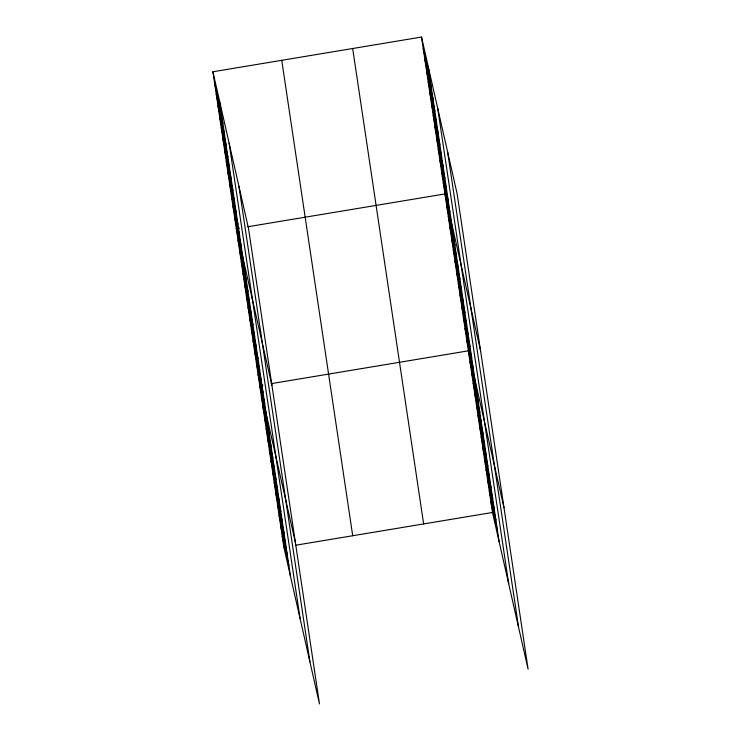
<?xml version="1.0" encoding="UTF-8"?>
<svg xmlns="http://www.w3.org/2000/svg" width="741" height="741" viewBox="0 0 741 741"><rect width="100%" height="100%" fill="white"/><g stroke="black" fill="none" stroke-linecap="round" stroke-linejoin="round"><path stroke-width="1.11" d="M212.899 71.775L248.513 228.524L319.482 703.95L283.868 547.201L212.899 71.775L421.518 37.05L457.132 193.799L528.101 669.225L492.487 512.476L421.518 37.05M239.445 228.145L236.314 228.663L271.928 385.413M247.79 226.755L444.943 193.938L480.557 350.697M262.87 385.033L259.739 385.552L295.353 542.31M271.215 383.643L468.358 350.826L503.973 507.585M283.868 547.201L285.952 546.849M295.344 545.283L492.487 512.476M423.194 48.258L429.826 77.453M424.862 59.465L431.503 88.661M426.538 70.673L433.17 99.868M428.215 81.871L434.847 111.076M429.882 93.079L436.514 122.284M431.558 104.286L438.19 133.491M433.226 115.494L439.867 144.69M434.902 126.702L441.534 155.897M436.579 137.909L443.211 167.105M438.246 149.117L444.878 178.312M439.922 160.325L446.554 189.52M441.59 171.523L448.231 200.728M443.266 182.731L449.898 211.935M446.61 205.146L453.242 234.341M448.286 216.353L454.918 245.549M449.954 227.561L456.595 256.757M451.63 238.769L458.262 267.964M453.307 249.967L459.939 279.172M454.974 261.175L461.606 290.379M456.651 272.382L463.282 301.587M458.318 283.59L464.959 312.785M459.994 294.798L466.626 323.993M461.671 306.005L468.303 335.201M463.338 317.213L469.97 346.408M465.015 328.42L471.647 357.616M466.682 339.619L473.323 368.823M469.97 361.608L476.602 390.803M471.572 372.38L478.214 401.576M473.184 383.162L479.816 412.357M474.796 393.934L481.428 423.13M476.398 404.706L483.039 433.911M478.01 415.488L484.642 444.683M479.622 426.26L486.253 455.465M481.224 437.042L487.865 466.237M482.836 447.814L489.468 477.009M484.447 458.596L491.079 487.791M486.05 469.368L492.691 498.563M487.661 480.14L494.293 509.345M489.273 490.922L495.905 520.117M490.875 501.694L497.517 530.899M214.575 82.983L221.207 112.178M216.242 94.19L222.874 123.386M217.919 105.389L224.551 134.593M219.586 116.596L226.227 145.801M221.263 127.804L227.895 157.009M222.939 139.012L229.571 168.207M224.606 150.219L231.238 179.415M226.283 161.427L232.915 190.622M227.95 172.634L234.591 201.83M229.627 183.842L236.259 213.037M231.303 195.04L237.935 224.245M232.97 206.248L239.602 235.453M234.647 217.456L241.279 246.651M237.991 239.871L244.623 269.066M239.667 251.079L246.299 280.274M241.334 262.286L247.966 291.482M243.011 273.485L249.643 302.689M244.678 284.692L251.319 313.897M246.355 295.9L252.987 325.104M248.031 307.107L254.663 336.303M249.698 318.315L256.33 347.51M251.375 329.523L258.007 358.718M253.042 340.73L259.683 369.926M254.719 351.938L261.351 381.133M256.395 363.136L263.027 392.341M258.063 374.344L264.694 403.549M261.341 396.333L267.983 425.529M262.953 407.105L269.585 436.301M264.565 417.878L271.197 447.082M266.167 428.659L272.808 457.855M267.779 439.432L274.411 468.636M269.391 450.213L276.022 479.408M270.993 460.985L277.634 490.181M272.605 471.767L279.237 500.962M274.216 482.539L280.848 511.735M275.819 493.311L282.46 522.516M277.43 504.093L284.062 533.288M279.042 514.865L285.674 544.07M280.644 525.647L287.286 554.842M282.256 536.419L288.888 565.615M447.573 151.71L518.543 627.136M437.718 108.343L508.687 583.76M428.15 66.245L499.119 541.671M352.679 48.508L423.639 523.933M281.747 60.317L352.716 535.734M238.945 186.436L309.914 661.861M229.099 143.069L300.068 618.485M219.531 100.971L290.5 576.396"/></g></svg>
